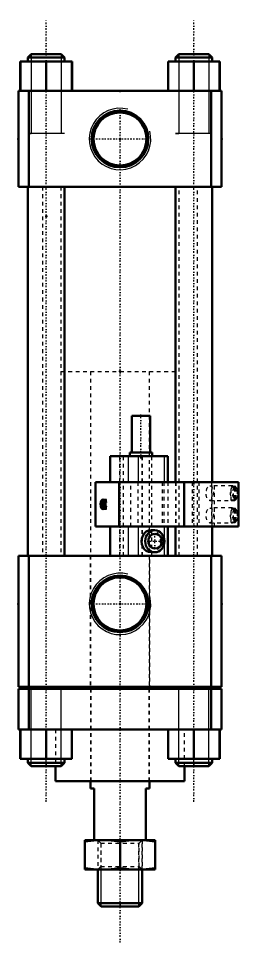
# Model space of a CAD drawing. Header units: millimetres. Extents: x -35 to 493, y -434 to 103.
# Drawn here: x -34.5 to 25.1, y -434 to -183.6 of the extents above; entities that cross this region are included whole.
import ezdxf

# ---------------------------------------------------------------- set-up
doc = ezdxf.new("R2010")
doc.units = ezdxf.units.MM
doc.linetypes.add('Center', pattern=[1.5, 0.45, -0.5, 0.05, -0.5])
doc.linetypes.add('Dashed', pattern=[2, 1, -1])
for name, color, linetype, lineweight in [('2d ConnectionPoints', 7, 'Continuous', 50), ('AM_0', 7, 'Continuous', 50), ('AM_4', 3, 'Continuous', 25), ('AM_5', 3, 'Continuous', 25), ('AM_7', 7, 'Center', 25), ('AM_9', 6, 'Dashed', 25)]:
    doc.layers.add(name, color=color, linetype=linetype, lineweight=lineweight)

# ---------------------------------------------------------------- blocks, each defined once
blk = doc.blocks.new('1_mghc2JFS_0132_switch_0_in_MGHC2A70SDC3250T110A0_4')
at = {"layer": 'AM_0'}
for p, q in [((3.17, 74), (8.17, 74)), ((3.17, 74), (3.17, 64)), ((8.17, 64), (8.17, 74)), ((12.96, 63), (-2.71, 63)), ((-2.71, 63), (-2.71, 56)), ((2.67, 64), (8.67, 64)), ((2.67, 64), (2.67, 63)), ((8.67, 63), (8.67, 64)), ((12.96, 56), (12.96, 63)), ((32.1, 56), (-6.61, 56)), ((-6.61, 56), (-6.61, 44)), ((-0.26, 56), (-0.26, 44)), ((17.39, 56), (17.39, 44)), ((32.1, 56), (32.1, 44)), ((-4.28, 51.12), (-4.28, 48.88)), ((-4.08, 49.26), (-4.08, 50.74)), ((32.1, 44), (-6.61, 44)), ((-2.71, 44), (-2.71, 36)), ((9.42, 43), (8.42, 43)), ((12.96, 36), (12.96, 44)), ((12.96, 36), (-2.71, 36)), ((8.42, 37), (9.42, 37))]:
    blk.add_line(p, q, dxfattribs=at)
blk.add_arc((9.42, 40), 2, 270, 90, dxfattribs=at)
for centre, major_axis, ratio in [((-4.61, 50), (0, -1.3), 0.5), ((9.42, 40), (0, 3), 0.866025)]:
    blk.add_ellipse(centre, major_axis=major_axis, ratio=ratio, dxfattribs=at)
for centre, major_axis, ratio, start_param, end_param in [((-4.18, 50), (0, -1.3), 0.5, 3.481168, 5.94361), ((8.42, 40), (0, 3), 0.866025, 6.283185, 9.424778), ((9.42, 40), (0, 2), 0.866025, 6.283185, 9.424778)]:
    blk.add_ellipse(centre, major_axis=major_axis, ratio=ratio, start_param=start_param, end_param=end_param, dxfattribs=at)
at = {"layer": 'AM_4'}
for p, q in [((2.19, 63), (2.19, 56)), ((4.88, 63), (4.88, 56)), ((11.96, 63), (11.96, 56)), ((2.19, 44), (2.19, 36)), ((4.88, 44), (4.88, 36)), ((11.96, 44), (11.96, 40.63)), ((11.96, 39.37), (11.96, 36))]:
    blk.add_line(p, q, dxfattribs=at)
at = {"layer": 'AM_7'}
for p, q in [((5.67, 62.45), (5.67, 74.55)), ((9.42, 37.9), (9.42, 42.1)), ((7.32, 40), (11.52, 40))]:
    blk.add_line(p, q, dxfattribs=at)
at = {"layer": 'AM_9'}
for p, q in [((-0.11, 63), (-0.11, 36)), ((0.82, 63), (0.82, 36)), ((5.95, 63), (5.95, 36)), ((6.02, 63), (6.02, 36)), ((8.55, 63), (8.55, 36)), ((12.73, 63), (12.73, 56)), ((2.93, 44), (2.93, 56)), ((4.83, 56), (4.83, 44)), ((11.43, 56), (11.43, 44)), ((11.91, 56), (11.91, 44)), ((12.91, 56), (12.91, 44)), ((15.13, 56), (15.13, 44)), ((19.58, 56), (19.58, 44)), ((21.31, 56), (21.31, 44)), ((24.82, 56), (24.82, 44)), ((25.58, 44), (25.58, 56)), ((30.37, 55), (24.31, 55)), ((30.12, 51.06), (30.12, 54.94)), ((30.12, 54.94), (30.62, 54.94)), ((30.62, 54.94), (30.99, 54.49)), ((30.62, 54.94), (30.62, 51.06)), ((30.62, 54.94), (31.12, 54.94)), ((30.99, 54.49), (30.99, 51.51)), ((31.49, 54.49), (31.12, 54.94)), ((31.69, 54.28), (31.44, 54.63)), ((31.49, 51.51), (31.49, 54.49)), ((-3.74, 51.3), (-4.61, 51.3)), ((-4.28, 51.28), (-4.28, 51.12)), ((-3.64, 51.28), (-4.28, 51.28)), ((-4.08, 50.74), (-4.08, 51.28)), ((-3.84, 51.28), (-3.84, 48.72)), ((-3.64, 48.72), (-3.64, 51.28)), ((24.31, 51), (30.37, 51)), ((30.12, 51.06), (30.62, 51.06)), ((30.99, 51.51), (30.62, 51.06)), ((30.62, 51.06), (31.12, 51.06)), ((31.12, 51.06), (31.49, 51.51)), ((31.44, 51.37), (31.69, 51.72)), ((-4.61, 48.7), (-3.74, 48.7)), ((-4.28, 48.88), (-4.28, 48.72)), ((-3.64, 48.72), (-4.28, 48.72)), ((-4.08, 48.72), (-4.08, 49.26)), ((30.37, 49), (24.31, 49)), ((30.12, 45.06), (30.12, 48.94)), ((30.12, 48.94), (30.62, 48.94)), ((30.62, 48.94), (30.99, 48.49)), ((30.62, 48.94), (30.62, 45.06)), ((30.62, 48.94), (31.12, 48.94)), ((30.99, 48.49), (30.99, 45.51)), ((31.49, 48.49), (31.12, 48.94)), ((31.69, 48.28), (31.44, 48.63)), ((31.49, 45.51), (31.49, 48.49)), ((30.99, 45.51), (30.62, 45.06)), ((31.12, 45.06), (31.49, 45.51)), ((31.44, 45.37), (31.69, 45.72)), ((12.73, 44), (12.73, 36)), ((24.31, 45), (30.37, 45)), ((30.12, 45.06), (30.62, 45.06)), ((30.62, 45.06), (31.12, 45.06)), ((11.96, 40.63), (11.96, 39.37))]:
    blk.add_line(p, q, dxfattribs=at)
for centre in [(24.31, 53), (24.31, 47)]:
    blk.add_ellipse(centre, major_axis=(0, 2), ratio=0.5, dxfattribs=at)
for centre, major_axis, ratio, start_param, end_param in [((30.87, 53), (0, -2), 0.5, 3.394273, 6.030505), ((30.37, 53), (0, -2), 0.5, 2.888912, 3.394273), ((31.24, 53), (0, -1.57), 0.5, 3.465602, 5.959176), ((30.87, 53), (0, -2), 0.5, 0.25268, 2.888912), ((31.24, 53), (0, -1.57), 0.5, 0.324009, 2.817583), ((-4.18, 50), (0, -1.3), 0.5, 3.296052, 3.481168), ((-4.18, 50), (0, -1.3), 0.5, 0.15446, 2.987133), ((-3.74, 50), (0, 1.3), 0.5, 6.128726, 6.437645), ((30.37, 53), (0, -2), 0.5, 6.030505, 6.535866), ((-4.18, 50), (0, -1.3), 0.5, 5.94361, 6.128726), ((-3.74, 50), (0, 1.3), 0.5, 2.987133, 3.296052), ((30.87, 47), (0, -2), 0.5, 3.394273, 6.030505), ((30.37, 47), (0, -2), 0.5, 2.888912, 3.394273), ((31.24, 47), (0, -1.57), 0.5, 3.465602, 5.959176), ((30.87, 47), (0, -2), 0.5, 0.25268, 2.888912), ((31.24, 47), (0, -1.57), 0.5, 0.324009, 2.817583), ((8.42, 40), (0, 3), 0.866025, 3.141593, 6.283185), ((30.37, 47), (0, -2), 0.5, 6.030505, 6.535866), ((9.42, 40), (0, 2), 0.866025, 3.141593, 6.283185)]:
    blk.add_ellipse(centre, major_axis=major_axis, ratio=ratio, start_param=start_param, end_param=end_param, dxfattribs=at)
blk = doc.blocks.new('2_HC_NUTM12X1_5_0_in_MGHC2A70SDC3250T110A0_4')
at = {"layer": 'AM_0'}
for p, q in [((-9.5, -41), (9.5, -41)), ((-9.5, -49), (-9.5, -41)), ((0, -48.61), (0, -41.39)), ((9.5, -41), (9.5, -49)), ((-9.5, -49), (9.5, -49))]:
    blk.add_line(p, q, dxfattribs=at)
for points in [[(-4.75, -41), (-5.94, -41.03), (-7.12, -41.1), (-9.5, -41.39)], [(0, -41.39), (-2.36, -41.1), (-3.56, -41.03), (-4.75, -41)], [(4.75, -41), (3.56, -41.03), (2.37, -41.1), (0, -41.39)], [(9.5, -41.39), (7.14, -41.1), (5.94, -41.03), (4.75, -41)], [(-9.5, -48.61), (-7.14, -48.9), (-5.94, -48.97), (-4.75, -49)], [(-4.75, -49), (-3.56, -48.97), (-2.37, -48.9), (0, -48.61)], [(0, -48.61), (2.36, -48.9), (3.56, -48.97), (4.75, -49)], [(4.75, -49), (5.94, -48.97), (7.12, -48.9), (9.5, -48.61)]]:
    blk.add_lwpolyline(points, dxfattribs=at)
at = {"layer": 'AM_5', "linetype": 'Dashed'}
for p, q in [((-6, -41), (-6, -49)), ((6, -41), (6, -49))]:
    blk.add_line(p, q, dxfattribs=at)
at = {"layer": 'AM_9'}
for p, q in [((-6, -41), (-5.19, -41.81)), ((-5.19, -41.81), (-5.19, -48.19)), ((-5.19, -41.81), (5.19, -41.81)), ((5.19, -41.81), (6, -41)), ((5.19, -48.19), (5.19, -41.81)), ((-5.19, -48.19), (-6, -49)), ((-5.19, -48.19), (5.19, -48.19)), ((6, -49), (5.19, -48.19))]:
    blk.add_line(p, q, dxfattribs=at)
blk = doc.blocks.new('3_A__SD__C_32_50_ROD_070_0_in_MGHC2A70SDC3250T110A0_4')
at = {"layer": 'AM_0'}
for p, q in [((-8, -25), (-8, -27)), ((8, -27), (8, -25)), ((-7, -27), (-8, -27)), ((-7, -27), (-7, -41)), ((7, -27), (7, -41)), ((8, -27), (7, -27)), ((-6, -49), (-6, -58.08)), ((6, -58.08), (6, -49)), ((-6, -58.08), (6, -58.08)), ((-6, -58.08), (-5.08, -59)), ((-5.08, -59), (5.08, -59)), ((5.08, -59), (6, -58.08))]:
    blk.add_line(p, q, dxfattribs=at)
at = {"layer": 'AM_5', "linetype": 'Dashed'}
for p, q in [((-6, -41), (-5.08, -41)), ((-5.08, -49), (-5.08, -41)), ((5.08, -49), (5.08, -41)), ((6, -41), (5.08, -41))]:
    blk.add_line(p, q, dxfattribs=at)
at = {"layer": 'AM_5'}
for p, q in [((-5.08, -59), (-5.08, -49)), ((5.08, -59), (5.08, -49))]:
    blk.add_line(p, q, dxfattribs=at)
at = {"layer": 'AM_9'}
for p, q in [((-16, 136), (-16, 86)), ((16, 86), (16, 136)), ((-16, 86), (16, 86)), ((-8, 86), (-8, -25)), ((8, -25), (8, 86)), ((-6, -41), (-6, -49)), ((6, -49), (6, -41))]:
    blk.add_line(p, q, dxfattribs=at)
blk = doc.blocks.new('4_A__SD_C_32_50_0__BODY__A70_0_in_MGHC2A70SDC3250T110A0_4')
at = {"layer": 'AM_0'}
for p, q in [((-24.08, 172), (-25, 171.08)), ((-25, 171.08), (-25, 170)), ((-25, 171.08), (-15, 171.08)), ((-24.08, 172), (-15.92, 172)), ((-15, 171.08), (-15.92, 172)), ((-15, 170), (-15, 171.08)), ((15.92, 172), (15, 171.08)), ((15, 171.08), (25, 171.08)), ((15, 171.08), (15, 170)), ((15.92, 172), (24.08, 172)), ((25, 171.08), (24.08, 172)), ((25, 170), (25, 171.08)), ((-13, 170), (-27, 170)), ((-27, 170), (-27, 162)), ((-26.95, 170), (-26.95, 162)), ((-20, 170), (-20, 162)), ((-13.05, 170), (-13.05, 162)), ((-13, 170), (-13, 162)), ((27, 170), (13, 170)), ((13, 170), (13, 162)), ((13.05, 170), (13.05, 162)), ((20, 170), (20, 162)), ((26.95, 170), (26.95, 162)), ((27, 170), (27, 162)), ((-27.5, 162), (-27.5, 136)), ((27.5, 162), (-27.5, 162)), ((-24.67, 162), (-24.67, 136)), ((24.67, 162), (24.67, 136)), ((27.5, 162), (27.5, 136)), ((27.5, 136), (-27.5, 136)), ((-25, 136), (-25, 36)), ((-15, 36), (-15, 136)), ((15, 136), (15, 56)), ((25, 56), (25, 136)), ((15, 44), (15, 36)), ((25, 36), (25, 44)), ((-27.5, 36), (-27.5, 0.5)), ((-2.71, 36), (-27.5, 36)), ((-24.67, 36), (-24.67, 0.5)), ((27.5, 36), (12.96, 36)), ((24.67, 36), (24.67, 0.5)), ((27.5, 36), (27.5, 0.5)), ((-27.5, 0.5), (27.5, 0.5)), ((-27.5, 0), (-27.5, -11)), ((-27.5, 0), (27.5, 0)), ((-25.5, 0.5), (-25.5, 0)), ((-24.86, 0), (-24.86, 0.5)), ((-24.67, 0), (-24.67, -11)), ((-21.2, 0.5), (-21.2, 0)), ((-20.55, 0.5), (-20.55, 0)), ((20.55, 0.5), (20.55, 0)), ((21.2, 0), (21.2, 0.5)), ((24.67, 0), (24.67, -11)), ((24.86, 0.5), (24.86, 0)), ((25.5, 0.5), (25.5, 0)), ((27.5, 0), (27.5, -11)), ((27.5, -11), (-27.5, -11)), ((-27, -19), (-27, -11)), ((-26.95, -19), (-26.95, -11)), ((-20, -19), (-20, -11)), ((-13.05, -19), (-13.05, -11)), ((13.05, -19), (13.05, -11)), ((20, -19), (20, -11)), ((26.95, -19), (26.95, -11)), ((27, -19), (27, -11)), ((-13.05, -19), (-27, -19)), ((-25, -19), (-25, -20.08)), ((-15, -20.08), (-15, -19)), ((27, -19), (13.05, -19)), ((15, -19), (15, -20.08)), ((25, -20.08), (25, -19)), ((-25, -20.08), (-24.08, -21)), ((-25, -20.08), (-15, -20.08)), ((-24.08, -21), (-15.92, -21)), ((-17.5, -21), (-17.5, -25)), ((-15.92, -21), (-15, -20.08)), ((15, -20.08), (25, -20.08)), ((15, -20.08), (15.92, -21)), ((15.92, -21), (24.08, -21)), ((17.5, -25), (17.5, -21)), ((24.08, -21), (25, -20.08)), ((17.5, -25), (-17.5, -25))]:
    blk.add_line(p, q, dxfattribs=at)
for centre, radius in [((0, 149), 7.67), ((0, 149), 7.18), ((0, 23), 7.67), ((0, 23), 7.18)]:
    blk.add_circle(centre, radius, dxfattribs=at)
at = {"layer": 'AM_5'}
for p, q in [((-24.08, 172), (-24.08, 150.5)), ((-15.92, 172), (-15.92, 150.5)), ((15.92, 172), (15.92, 150.5)), ((24.08, 172), (24.08, 150.5)), ((-15, 150.5), (-25, 150.5)), ((-25, 150.5), (-24.08, 150.5)), ((-15, 150.5), (-15.92, 150.5)), ((25, 150.5), (15, 150.5)), ((15, 150.5), (15.92, 150.5)), ((25, 150.5), (24.08, 150.5)), ((-15, 0.5), (-25, 0.5)), ((-25, 0.5), (-24.08, 0.5)), ((-24.08, -21), (-24.08, 0.5)), ((-15.92, -21), (-15.92, 0.5)), ((-15, 0.5), (-15.92, 0.5)), ((25, 0.5), (15, 0.5)), ((15, 0.5), (15.92, 0.5)), ((15.92, -21), (15.92, 0.5)), ((24.08, -21), (24.08, 0.5)), ((25, 0.5), (24.08, 0.5))]:
    blk.add_line(p, q, dxfattribs=at)
for centre in [(0, 149), (0, 23)]:
    blk.add_arc(centre, 8.33, 75, 15, dxfattribs=at)
at = {"layer": 'AM_7'}
for p, q in [((-20, -30.65), (-20, 181.65)), ((20, -30.65), (20, 181.65)), ((0, -68.75), (0, 157.06)), ((-8.06, 149), (8.06, 149)), ((-8.06, 23), (8.06, 23))]:
    blk.add_line(p, q, dxfattribs=at)
at = {"layer": 'AM_9'}
for p, q in [((-21, 136), (-21, 36)), ((-16, 136), (-16, 36)), ((16, 36), (16, 136)), ((21, 36), (21, 136)), ((15, 56), (15, 44)), ((25, 44), (25, 56)), ((-8.1, 36), (-8.1, 0)), ((8.1, 0), (8.1, 36)), ((-7.9, 0), (-7.9, -25)), ((7.9, -25), (7.9, 0)), ((-17.5, -11), (-17.5, -21)), ((-13, -19), (-13, -11)), ((13, -19), (13, -11)), ((17.5, -21), (17.5, -11)), ((-13, -19), (-13.05, -19)), ((13.05, -19), (13, -19))]:
    blk.add_line(p, q, dxfattribs=at)

msp = doc.modelspace()

# ---------------------------------------------------------------- linework, layer by layer
at = {"layer": '2d ConnectionPoints'}
for p in [(-7.031, -203.224), (-7.031, -203.224), (-7.031, -203.224), (-34.531, -216.224), (-7.031, -216.224), (20.469, -216.224), (-27.031, -237.224), (-7.031, -279.224), (12.969, -321.224), (-34.531, -342.224), (-7.031, -342.224), (20.469, -342.224), (-7.031, -365.224), (-7.031, -365.224), (-7.031, -376.224), (-7.031, -376.224), (-7.031, -406.224), (-7.031, -406.224), (-7.031, -424.224)]:
    msp.add_point(p, dxfattribs=at)

# ---------------------------------------------------------------- block references
for name in ['4_A__SD_C_32_50_0__BODY__A70_0_in_MGHC2A70SDC3250T110A0_4', '3_A__SD__C_32_50_ROD_070_0_in_MGHC2A70SDC3250T110A0_4', '1_mghc2JFS_0132_switch_0_in_MGHC2A70SDC3250T110A0_4', '2_HC_NUTM12X1_5_0_in_MGHC2A70SDC3250T110A0_4']:
    msp.add_blockref(name, (-7.031, -365.224))

doc.saveas('drawing.dxf')
